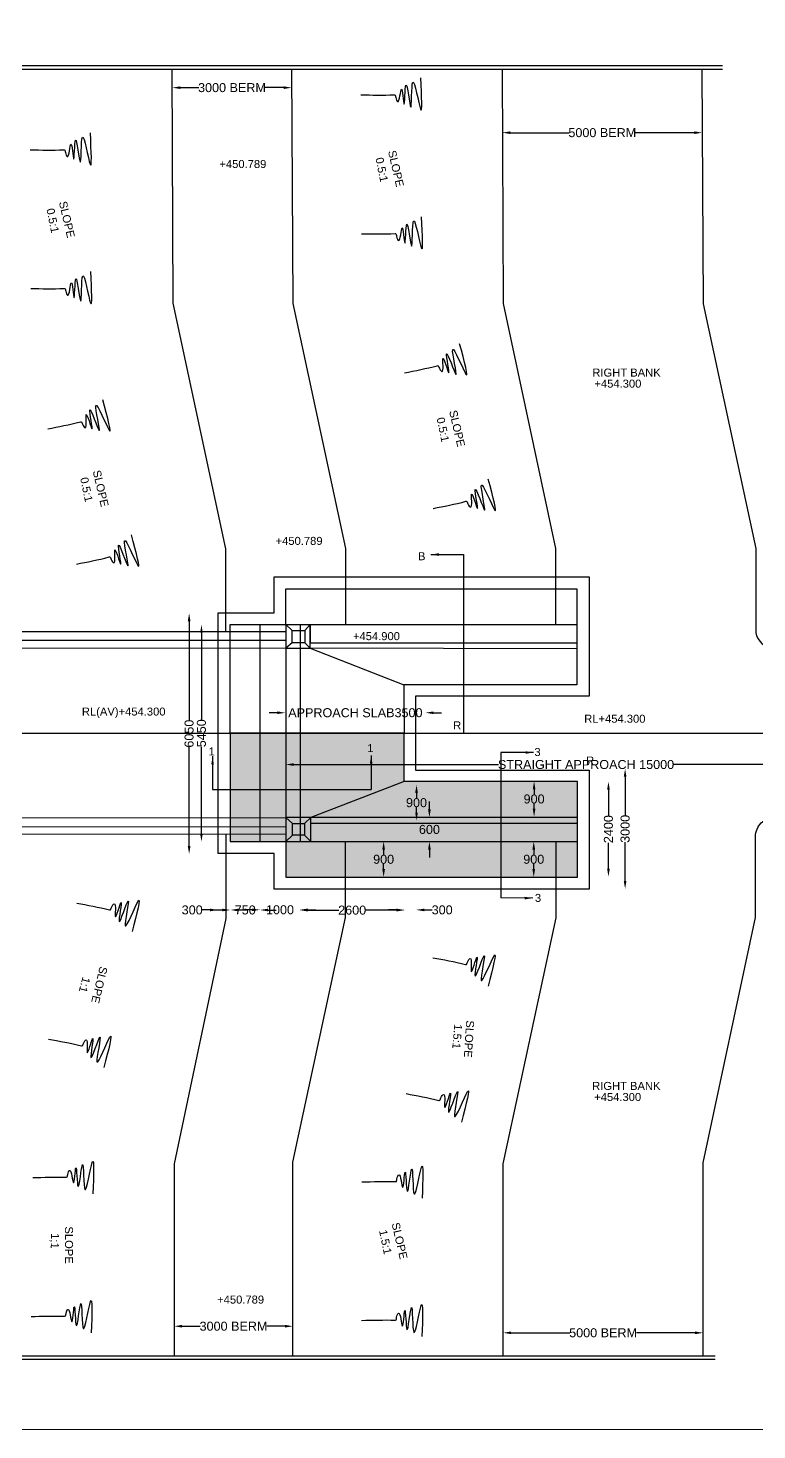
# Model space of a CAD drawing. Header units: inches. Extents: x 198236 to 295560, y -226728 to -166143.
# Drawn here: x 250072 to 268279, y -226728 to -191703 of the extents above; entities that cross this region are included whole.
import ezdxf

# ---------------------------------------------------------------- set-up
doc = ezdxf.new("R2010")
doc.units = ezdxf.units.IN
doc.header["$MEASUREMENT"] = 0
doc.styles.get("Standard").update_dxf_attribs({"font": 'arial.ttf'})
doc.dimstyles.new('ST100', dxfattribs={"dimtxt": 225, "dimasz": 200, "dimexe": 0, "dimexo": 300, "dimgap": 0.09, "dimtad": 0, "dimtih": 1, "dimtoh": 1, "dimdec": 0, "dimzin": 0, "dimdsep": 46, "dimtxsty": 'Standard', "dimcen": 0, "dimse1": 1, "dimse2": 1, "dimadec": 0, "dimazin": 0, "dimtfac": 1, "dimtdec": 0, "dimtofl": 0, "dimtmove": 0, "dimatfit": 3, "dimfxl": 2000, "dimtolj": 1, "dimtzin": 0, "dimarcsym": 0})

# ---------------------------------------------------------------- blocks, each defined once
blk = doc.blocks.new('*D70')
at = {"color": 0, "lineweight": -2, "transparency": 16777216}
for p, q in [((253876, -193193), (254337, -193193)), ((256456, -193193), (255995, -193193))]:
    blk.add_line(p, q, dxfattribs=at)
at = {"color": 0, "transparency": 16777216}
for points in [[(253876, -193160), (253876, -193226), (253676, -193193)], [(256456, -193160), (256456, -193226), (256656, -193193)]]:
    blk.add_solid(points, dxfattribs=at)
at = {"layer": 'Defpoints', "color": 0, "transparency": 16777216}
for p in [(253676, -193181), (256656, -193166), (256656, -193193)]:
    blk.add_point(p, dxfattribs=at)
at = {"color": 0, "transparency": 16777216, "insert": (255166, -193193), "char_height": 225, "attachment_point": 5}
blk.add_mtext('\\A1;3000 BERM', dxfattribs=at)
blk = doc.blocks.new('*D71')
at = {"color": 0, "lineweight": -2, "transparency": 16777216}
for p, q in [((262119, -194318), (263587, -194318)), ((266713, -194318), (265245, -194318))]:
    blk.add_line(p, q, dxfattribs=at)
at = {"color": 0, "transparency": 16777216}
for points in [[(262119, -194284), (262119, -194351), (261919, -194318)], [(266713, -194284), (266713, -194351), (266913, -194318)]]:
    blk.add_solid(points, dxfattribs=at)
at = {"layer": 'Defpoints', "color": 0, "transparency": 16777216}
for p in [(261919, -194322), (266913, -194300), (266913, -194318)]:
    blk.add_point(p, dxfattribs=at)
at = {"color": 0, "transparency": 16777216, "insert": (264416, -194318), "char_height": 225, "attachment_point": 5}
blk.add_mtext('\\A1;5000 BERM', dxfattribs=at)
blk = doc.blocks.new('*D89')
at = {"color": 0, "lineweight": -2, "transparency": 16777216}
for p, q in [((254620, -213737), (254420, -213737)), ((255326, -213737), (255526, -213737))]:
    blk.add_line(p, q, dxfattribs=at)
at = {"color": 0, "transparency": 16777216}
for points in [[(254620, -213704), (254620, -213771), (254820, -213737)], [(255326, -213704), (255326, -213771), (255126, -213737)]]:
    blk.add_solid(points, dxfattribs=at)
at = {"layer": 'Defpoints', "color": 0, "transparency": 16777216}
for p in [(254820, -213732), (255126, -213732), (255126, -213737)]:
    blk.add_point(p, dxfattribs=at)
at = {"color": 0, "transparency": 16777216, "insert": (254172, -213737), "char_height": 225, "attachment_point": 5}
blk.add_mtext('\\A1;300', dxfattribs=at)
blk = doc.blocks.new('*D90')
at = {"color": 0, "lineweight": -2, "transparency": 16777216}
for p, q in [((254926, -213738), (254726, -213738)), ((256067, -213738), (256267, -213738))]:
    blk.add_line(p, q, dxfattribs=at)
at = {"color": 0, "transparency": 16777216}
for points in [[(254926, -213704), (254926, -213771), (255126, -213738)], [(256067, -213704), (256067, -213771), (255867, -213738)]]:
    blk.add_solid(points, dxfattribs=at)
at = {"layer": 'Defpoints', "color": 0, "transparency": 16777216}
for p in [(255126, -213737), (255867, -213737), (255867, -213738)]:
    blk.add_point(p, dxfattribs=at)
at = {"color": 0, "transparency": 16777216, "insert": (255497, -213738), "char_height": 225, "attachment_point": 5}
blk.add_mtext('\\A1;750', dxfattribs=at)
blk = doc.blocks.new('*D91')
at = {"color": 0, "lineweight": -2, "transparency": 16777216}
for p, q in [((255667, -213734), (255467, -213734)), ((257063, -213734), (257263, -213734))]:
    blk.add_line(p, q, dxfattribs=at)
at = {"color": 0, "transparency": 16777216}
for points in [[(255667, -213700), (255667, -213767), (255867, -213734)], [(257063, -213700), (257063, -213767), (256863, -213734)]]:
    blk.add_solid(points, dxfattribs=at)
at = {"layer": 'Defpoints', "color": 0, "transparency": 16777216}
for p in [(255867, -213738), (256863, -213734), (256863, -213738)]:
    blk.add_point(p, dxfattribs=at)
at = {"color": 0, "transparency": 16777216, "insert": (256365, -213734), "char_height": 225, "attachment_point": 5}
blk.add_mtext('\\A1;1000', dxfattribs=at)
blk = doc.blocks.new('*D92')
at = {"color": 0, "lineweight": -2, "transparency": 16777216}
for p, q in [((257063, -213742), (257831, -213742)), ((259273, -213742), (258506, -213742))]:
    blk.add_line(p, q, dxfattribs=at)
at = {"color": 0, "transparency": 16777216}
for points in [[(257063, -213709), (257063, -213775), (256863, -213742)], [(259273, -213709), (259273, -213775), (259473, -213742)]]:
    blk.add_solid(points, dxfattribs=at)
at = {"layer": 'Defpoints', "color": 0, "transparency": 16777216}
for p in [(256863, -213734), (259473, -213734), (259473, -213742)]:
    blk.add_point(p, dxfattribs=at)
at = {"color": 0, "transparency": 16777216, "insert": (258168, -213742), "char_height": 225, "attachment_point": 5}
blk.add_mtext('\\A1;2600', dxfattribs=at)
blk = doc.blocks.new('*D93')
at = {"color": 0, "lineweight": -2, "transparency": 16777216}
for p, q in [((259273, -213736), (259073, -213736)), ((259968, -213736), (260168, -213736))]:
    blk.add_line(p, q, dxfattribs=at)
at = {"color": 0, "transparency": 16777216}
for points in [[(259273, -213703), (259273, -213770), (259473, -213736)], [(259968, -213703), (259968, -213770), (259768, -213736)]]:
    blk.add_solid(points, dxfattribs=at)
at = {"layer": 'Defpoints', "color": 0, "transparency": 16777216}
for p in [(259473, -213734), (259768, -213734), (259768, -213736)]:
    blk.add_point(p, dxfattribs=at)
at = {"color": 0, "transparency": 16777216, "insert": (260416, -213736), "char_height": 225, "attachment_point": 5}
blk.add_mtext('\\A1;300', dxfattribs=at)
blk = doc.blocks.new('*D94')
at = {"color": 0, "lineweight": -2, "transparency": 16777216}
for p, q in [((258954, -212228), (258954, -212357)), ((258954, -212717), (258954, -212587))]:
    blk.add_line(p, q, dxfattribs=at)
at = {"color": 0, "transparency": 16777216}
for points in [[(258921, -212228), (258987, -212228), (258954, -212028)], [(258921, -212717), (258987, -212717), (258954, -212917)]]:
    blk.add_solid(points, dxfattribs=at)
at = {"layer": 'Defpoints', "color": 0, "transparency": 16777216}
for p in [(258954, -212028), (258954, -212028), (258954, -212917)]:
    blk.add_point(p, dxfattribs=at)
at = {"color": 0, "transparency": 16777216, "insert": (258954, -212472), "char_height": 225, "attachment_point": 5}
blk.add_mtext('\\A1;900', dxfattribs=at)
blk = doc.blocks.new('*D95')
at = {"color": 0, "lineweight": -2, "transparency": 16777216}
for p, q in [((262703, -212228), (262703, -212357)), ((262703, -212717), (262703, -212587))]:
    blk.add_line(p, q, dxfattribs=at)
at = {"color": 0, "transparency": 16777216}
for points in [[(262670, -212228), (262737, -212228), (262703, -212028)], [(262670, -212717), (262737, -212717), (262703, -212917)]]:
    blk.add_solid(points, dxfattribs=at)
at = {"layer": 'Defpoints', "color": 0, "transparency": 16777216}
for p in [(262703, -212028), (262703, -212028), (262703, -212917)]:
    blk.add_point(p, dxfattribs=at)
at = {"color": 0, "transparency": 16777216, "insert": (262703, -212472), "char_height": 225, "attachment_point": 5}
blk.add_mtext('\\A1;900', dxfattribs=at)
blk = doc.blocks.new('*D96')
at = {"color": 0, "lineweight": -2, "transparency": 16777216}
for p, q in [((262712, -210721), (262712, -210850)), ((262712, -211209), (262712, -211080))]:
    blk.add_line(p, q, dxfattribs=at)
at = {"color": 0, "transparency": 16777216}
for points in [[(262679, -210721), (262745, -210721), (262712, -210521)], [(262679, -211209), (262745, -211209), (262712, -211409)]]:
    blk.add_solid(points, dxfattribs=at)
at = {"layer": 'Defpoints', "color": 0, "transparency": 16777216}
for p in [(262712, -210521), (262712, -210521), (262712, -211409)]:
    blk.add_point(p, dxfattribs=at)
at = {"color": 0, "transparency": 16777216, "insert": (262712, -210965), "char_height": 225, "attachment_point": 5}
blk.add_mtext('\\A1;900', dxfattribs=at)
blk = doc.blocks.new('*D97')
at = {"color": 0, "lineweight": -2, "transparency": 16777216}
for p, q in [((259775, -210813), (259775, -210942)), ((259775, -211302), (259775, -211172))]:
    blk.add_line(p, q, dxfattribs=at)
at = {"color": 0, "transparency": 16777216}
for points in [[(259742, -210813), (259809, -210813), (259775, -210613)], [(259742, -211302), (259809, -211302), (259775, -211502)]]:
    blk.add_solid(points, dxfattribs=at)
at = {"layer": 'Defpoints', "color": 0, "transparency": 16777216}
for p in [(259775, -210613), (259775, -210613), (259775, -211502)]:
    blk.add_point(p, dxfattribs=at)
at = {"color": 0, "transparency": 16777216, "insert": (259775, -211057), "char_height": 225, "attachment_point": 5}
blk.add_mtext('\\A1;900', dxfattribs=at)
blk = doc.blocks.new('*D98')
at = {"color": 0, "lineweight": -2, "transparency": 16777216}
for p, q in [((260097, -211225), (260097, -211025)), ((260097, -212228), (260097, -212428))]:
    blk.add_line(p, q, dxfattribs=at)
at = {"color": 0, "transparency": 16777216}
for points in [[(260064, -211225), (260131, -211225), (260097, -211425)], [(260064, -212228), (260131, -212228), (260097, -212028)]]:
    blk.add_solid(points, dxfattribs=at)
at = {"layer": 'Defpoints', "color": 0, "transparency": 16777216}
for p in [(260097, -211425), (260097, -211425), (260097, -212028)]:
    blk.add_point(p, dxfattribs=at)
at = {"color": 0, "transparency": 16777216, "insert": (260097, -211726), "char_height": 225, "attachment_point": 5}
blk.add_mtext('\\A1;600', dxfattribs=at)
blk = doc.blocks.new('*D99')
at = {"color": 0, "lineweight": -2, "transparency": 16777216}
for p, q in [((264569, -210732), (264569, -211381)), ((264569, -212705), (264569, -212056))]:
    blk.add_line(p, q, dxfattribs=at)
at = {"color": 0, "transparency": 16777216}
for points in [[(264536, -210732), (264603, -210732), (264569, -210532)], [(264536, -212705), (264603, -212705), (264569, -212905)]]:
    blk.add_solid(points, dxfattribs=at)
at = {"layer": 'Defpoints', "color": 0, "transparency": 16777216}
for p in [(264569, -210532), (264580, -210532), (264580, -212905)]:
    blk.add_point(p, dxfattribs=at)
at = {"color": 0, "transparency": 16777216, "insert": (264569, -211718), "char_height": 225, "attachment_point": 5, "rotation": 90}
blk.add_mtext('\\A1;2400', dxfattribs=at)
blk = doc.blocks.new('*D100')
at = {"color": 0, "lineweight": -2, "transparency": 16777216}
for p, q in [((264986, -210410), (264986, -211374)), ((264986, -213010), (264986, -212045))]:
    blk.add_line(p, q, dxfattribs=at)
at = {"color": 0, "transparency": 16777216}
for points in [[(264952, -210410), (265019, -210410), (264986, -210210)], [(264952, -213010), (265019, -213010), (264986, -213210)]]:
    blk.add_solid(points, dxfattribs=at)
at = {"layer": 'Defpoints', "color": 0, "transparency": 16777216}
for p in [(264974, -210210), (264986, -210210), (264974, -213210)]:
    blk.add_point(p, dxfattribs=at)
at = {"color": 0, "transparency": 16777216, "insert": (264986, -211710), "char_height": 225, "attachment_point": 5, "rotation": 90}
blk.add_mtext('\\A1;3000', dxfattribs=at)
blk = doc.blocks.new('*D101')
at = {"color": 0, "lineweight": -2, "transparency": 16777216}
for p, q in [((256298, -208810), (256098, -208810)), ((260199, -208810), (260399, -208810))]:
    blk.add_line(p, q, dxfattribs=at)
at = {"color": 0, "transparency": 16777216}
for points in [[(256298, -208776), (256298, -208843), (256498, -208810)], [(260199, -208776), (260199, -208843), (259999, -208810)]]:
    blk.add_solid(points, dxfattribs=at)
at = {"layer": 'Defpoints', "color": 0, "transparency": 16777216}
for p in [(256498, -208830), (259999, -208809), (259999, -208810)]:
    blk.add_point(p, dxfattribs=at)
at = {"color": 0, "transparency": 16777216, "insert": (258248, -208810), "char_height": 225, "attachment_point": 5}
blk.add_mtext('\\A1;APPROACH SLAB3500', dxfattribs=at)
blk = doc.blocks.new('*D103')
at = {"color": 0, "lineweight": -2, "transparency": 16777216}
for p, q in [((256707, -210104), (261823, -210104)), ((271312, -210104), (266196, -210104))]:
    blk.add_line(p, q, dxfattribs=at)
at = {"color": 0, "transparency": 16777216}
for points in [[(256707, -210070), (256707, -210137), (256507, -210104)], [(271312, -210070), (271312, -210137), (271512, -210104)]]:
    blk.add_solid(points, dxfattribs=at)
at = {"layer": 'Defpoints', "color": 0, "transparency": 16777216}
for p in [(256507, -210093), (271512, -210099), (271512, -210104)]:
    blk.add_point(p, dxfattribs=at)
at = {"color": 0, "transparency": 16777216, "insert": (264010, -210104), "char_height": 225, "attachment_point": 5}
blk.add_mtext('\\A1;STRAIGHT APPROACH 15000', dxfattribs=at)
blk = doc.blocks.new('*D107')
at = {"color": 0, "lineweight": -2, "transparency": 16777216}
for p, q in [((254095, -206523), (254095, -208995)), ((254095, -212141), (254095, -209668))]:
    blk.add_line(p, q, dxfattribs=at)
at = {"color": 0, "transparency": 16777216}
for points in [[(254062, -206523), (254129, -206523), (254095, -206323)], [(254062, -212141), (254129, -212141), (254095, -212341)]]:
    blk.add_solid(points, dxfattribs=at)
at = {"layer": 'Defpoints', "color": 0, "transparency": 16777216}
for p in [(254075, -206323), (254075, -212341), (254095, -212341)]:
    blk.add_point(p, dxfattribs=at)
at = {"color": 0, "transparency": 16777216, "insert": (254095, -209332), "char_height": 225, "attachment_point": 5, "rotation": 90}
blk.add_mtext('\\A1;6050', dxfattribs=at)
blk = doc.blocks.new('*D108')
at = {"color": 0, "lineweight": -2, "transparency": 16777216}
for p, q in [((254403, -206813), (254403, -208986)), ((254403, -211831), (254403, -209658))]:
    blk.add_line(p, q, dxfattribs=at)
at = {"color": 0, "transparency": 16777216}
for points in [[(254370, -206813), (254437, -206813), (254403, -206613)], [(254370, -211831), (254437, -211831), (254403, -212031)]]:
    blk.add_solid(points, dxfattribs=at)
at = {"layer": 'Defpoints', "color": 0, "transparency": 16777216}
for p in [(254381, -206613), (254381, -212031), (254403, -212031)]:
    blk.add_point(p, dxfattribs=at)
at = {"color": 0, "transparency": 16777216, "insert": (254403, -209322), "char_height": 225, "attachment_point": 5, "rotation": 90}
blk.add_mtext('\\A1;5450', dxfattribs=at)
blk = doc.blocks.new('*D132')
at = {"color": 0, "lineweight": -2, "transparency": 16777216}
for p, q in [((262139, -224301), (263607, -224301)), ((266734, -224301), (265266, -224301))]:
    blk.add_line(p, q, dxfattribs=at)
at = {"color": 0, "transparency": 16777216}
for points in [[(262139, -224268), (262139, -224335), (261939, -224301)], [(266734, -224268), (266734, -224335), (266934, -224301)]]:
    blk.add_solid(points, dxfattribs=at)
at = {"layer": 'Defpoints', "color": 0, "transparency": 16777216}
for p in [(261939, -224304), (266934, -224301), (266934, -224304)]:
    blk.add_point(p, dxfattribs=at)
at = {"color": 0, "transparency": 16777216, "insert": (264436, -224301), "char_height": 225, "attachment_point": 5}
blk.add_mtext('\\A1;5000 BERM', dxfattribs=at)
blk = doc.blocks.new('*D133')
at = {"color": 0, "lineweight": -2, "transparency": 16777216}
for p, q in [((253921, -224137), (254375, -224137)), ((256488, -224137), (256033, -224137))]:
    blk.add_line(p, q, dxfattribs=at)
at = {"color": 0, "transparency": 16777216}
for points in [[(253921, -224103), (253921, -224170), (253721, -224137)], [(256488, -224103), (256488, -224170), (256688, -224137)]]:
    blk.add_solid(points, dxfattribs=at)
at = {"layer": 'Defpoints', "color": 0, "transparency": 16777216}
for p in [(253721, -224122), (256688, -224122), (256688, -224137)]:
    blk.add_point(p, dxfattribs=at)
at = {"color": 0, "transparency": 16777216, "insert": (255204, -224137), "char_height": 225, "attachment_point": 5}
blk.add_mtext('\\A1;3000 BERM', dxfattribs=at)

msp = doc.modelspace()

# ---------------------------------------------------------------- hatches: boundary and pattern name
h = msp.add_hatch()
h.set_pattern_fill('AR-CONC', color=256, scale=50, style=0)
h.set_pattern_definition([(50, (0, 0), (358.6301, -31.37607), [37.5, -412.5]), (355, (0, 0), (-69.37567, 376.09607), [30, -330]), (100.4514, (29.9, -2.6), (289.2547, 344.71977), [31.8701, -350.57106]), (46.1842, (0, 100), (533.6205, -82.7595), [56.25, -618.75]), (96.6356, (44.47, 93.1), (467.33135, 487.0589), [47.80514, -525.8565]), (351.1842, (0, 100), (467.331, 487.0593), [45, -495]), (21, (50, 75), (298.45353, -201.30945), [37.5, -412.5]), (326, (50, 75), (121.65767, 362.57502), [30, -330]), (71.4514, (74.87, 58.22), (420.1113, 161.26525), [31.8701, -350.57106]), (37.5, (0, 0), (6.07993, 166.446927), [0, -326, 0, -335, 0, -331.25]), (7.5, (0, 0), (131.53477, 197.20586), [0, -191, 0, -318.5, 0, -126.25]), (327.5, (-111.5, 0), (266.91122, -11.277436), [0, -125, 0, -390, 0, -517.5]), (317.5, (-161.5, 0), (291.59308, 50.05249), [0, -162.5, 0, -259, 0, -367.5])])
h.paths.add_polyline_path([(255861.4, -209320.4), (255122.7, -209320.4), (255122.7, -210729.6), (255861.4, -210729.6)])
h.paths.add_polyline_path([(256510.3, -209320.4), (255861.4, -209320.4), (255861.4, -210729.6), (256511.7, -210729.6)])
h.paths.add_polyline_path([(256865.7, -209320.4), (256510.3, -209320.4), (256511.7, -210729.6), (256865.7, -210729.6)])
h.paths.add_polyline_path([(259463.8, -209320.4), (256865.7, -209320.4), (256865.7, -211424.6), (257135.9, -211424.6), (259463.8, -210529.1)])
h.paths.add_polyline_path([(256865.7, -210729.6), (256511.7, -210729.6), (256512.3, -211424.6), (256865.7, -211424.6)])
h.paths.add_polyline_path([(256511.7, -210729.6), (255861.4, -210729.6), (255861.4, -211424.9), (256512.3, -211424.6)])
h.paths.add_polyline_path([(255861.4, -210729.6), (255122.7, -210729.6), (255122.7, -211425.3), (255861.4, -211424.9)])
h.paths.add_polyline_path([(255861.4, -211424.9), (255122.7, -211425.3), (255122.7, -211654.8), (255861.4, -211654.4)])
h.paths.add_polyline_path([(255861.4, -211654.4), (255122.7, -211654.8), (255122.7, -211847.2), (255861.4, -211846.8)])
h.paths.add_polyline_path([(255861.4, -211846.8), (255122.7, -211847.2), (255122.7, -212027.9), (255861.4, -212027.9)])
h.paths.add_polyline_path([(256512.3, -211846.5), (255861.4, -211846.8), (255861.4, -212027.9), (256512.3, -212027.9)])
h.paths.add_polyline_path([(256512.3, -211654.1), (255861.4, -211654.4), (255861.4, -211846.8), (256512.3, -211846.5)])
h.paths.add_polyline_path([(256512.3, -211424.6), (255861.4, -211424.9), (255861.4, -211654.4), (256512.3, -211654.1)])
h.paths.add_polyline_path([(256676.6, -211576), (256512.3, -211424.6), (256512.3, -212027.9), (256676.6, -211870.8)])
h.paths.add_polyline_path([(256865.7, -211424.6), (256512.3, -211424.6), (256676.6, -211576), (256865.7, -211576)])
h.paths.add_polyline_path([(256865.7, -211576), (256676.6, -211576), (256676.6, -211870.8), (256865.7, -211870.8)])
h.paths.add_polyline_path([(256865.7, -211870.8), (256676.6, -211870.8), (256512.3, -212027.9), (256865.7, -212027.9)])
h.paths.add_polyline_path([(256978.2, -211870.8), (256865.7, -211870.8), (256865.7, -212027.9), (257135.9, -212027.9)])
h.paths.add_polyline_path([(256978.2, -211576), (256865.7, -211576), (256865.7, -211870.8), (256978.2, -211870.8)])
h.paths.add_polyline_path([(257135.9, -211424.6), (256865.7, -211424.6), (256865.7, -211576), (256978.2, -211576)])
h.paths.add_polyline_path([(257135.9, -211424.6), (256978.2, -211576), (256978.2, -211870.8), (257135.9, -212027.9)])
h.paths.add_polyline_path([(263795, -210529.1), (259463.8, -210529.1), (257135.9, -211424.6), (263795, -211424.6)])
h.paths.add_polyline_path([(263795, -211424.6), (257135.9, -211424.6), (257135.9, -211577.1), (263795, -211577.1)])
h.paths.add_polyline_path([(263795, -211577.1), (257135.9, -211577.1), (257135.9, -212027.9), (263795, -212027.9)])
h.paths.add_polyline_path([(263265.6, -212027.9), (258003.9, -212027.9), (258003.9, -212916.7), (263265.6, -212916.7)])
h.paths.add_polyline_path([(258003.9, -212027.9), (256512.3, -212027.9), (256512.3, -212916.7), (258003.9, -212916.7)])
h.paths.add_polyline_path([(263795, -212027.9), (263265.6, -212027.9), (263265.6, -212916.7), (263795, -212916.7)])
h.paths.add_polyline_path([(262407.7, -210793.9), (263016.6, -210793.9), (263016.6, -211136.2), (262407.7, -211136.2)], flags=24)
h.paths.add_polyline_path([(259470.9, -210886.1), (260079.7, -210886.1), (260079.7, -211228.4), (259470.9, -211228.4)], flags=24)
h.paths.add_polyline_path([(259792.2, -211555.1), (260402.3, -211555.1), (260402.3, -211897.4), (259792.2, -211897.4)], flags=9)
h.paths.add_polyline_path([(258649.6, -212301.2), (259258.5, -212301.2), (259258.5, -212643.4), (258649.6, -212643.4)], flags=24)
h.paths.add_polyline_path([(262398.8, -212301.2), (263007.6, -212301.2), (263007.6, -212643.4), (262398.8, -212643.4)], flags=24)

# ---------------------------------------------------------------- linework, layer by layer
at = {"const_width": 25}
msp.add_lwpolyline([(295547.9, -226715.7), (198248.9, -226715.7), (198248.9, -166155.5), (295547.9, -166155.5)], close=True, dxfattribs=at)
for points in [[(267419.8, -192650), (242259.3, -192650), (242127.8, -192947.7), (241872.2, -192309.2), (241751.7, -192657.1), (208460.4, -192657.1)], [(267418.2, -192738.7), (242259.3, -192738.7), (242127.8, -193036.4), (241872.2, -192397.8), (241751.7, -192745.8), (208467.4, -192745.8)], [(255011.9, -206786.8), (255011.9, -204711.7), (253697.8, -198579.8), (253674.1, -192738.7)], [(256653.6, -192738.7), (256682.3, -198584.8), (257997.9, -204705.5), (258004.3, -206606.8)], [(261911.1, -192738.7), (261940.5, -198584.6), (263243.1, -204708.2), (263245.2, -206618.5)], [(259752.8, -208398.7), (259752.8, -210241.7), (264085.2, -210241.7), (264085.2, -213219.1), (256220.2, -213219.1), (256220.2, -212323.3), (254823.1, -212323.3), (254823.1, -206316.3), (256217.1, -206316.3), (256217.1, -205417.4), (264089.3, -205417.4), (264089.3, -208399.5), (259752.8, -208398.7)], [(255122.7, -209312.3), (255122.7, -206607.5), (256508.3, -206607.5), (256508.3, -205714.1), (263783, -205714.1), (263783, -208110.2), (259460.8, -208110.2), (259463.8, -209320.4)], [(255861.4, -206607.5), (255861.4, -212027.9)], [(256508.3, -206607.5), (263783, -206607.5)], [(256508.3, -206607.5), (256508.3, -207199.1), (257118.7, -207199.1), (257118.7, -206607.5)], [(256508.3, -206607.5), (256672.6, -206757.2)], [(256865.7, -206607.5), (256865.7, -212025.7)], [(256985.1, -206757.2), (257118.7, -206607.5)], [(257118.7, -206607.5), (257118.7, -207060.2), (263783, -207060.2)], [(256508.3, -206787.6), (223807.5, -206787.6)], [(223802.3, -206999.5), (256508.3, -206999.5)], [(256508.3, -207199.1), (223802.3, -207225)], [(256672.6, -207062.9), (256508.3, -207199.1)], [(256508.3, -207199.1), (256512.3, -211424.6)], [(256985.1, -207062.9), (257118.7, -207199.1)], [(263783, -207209.5), (257118.7, -207199.1)], [(257118.7, -207199.1), (259460.8, -208110.2)], [(202625.6, -209320.4), (273460.3, -209320.4)], [(255122.7, -209320.4), (255122.7, -212027.9), (256512.3, -212027.9), (256512.3, -212916.7), (263795, -212916.7), (263795, -210529.1), (259463.8, -210529.1), (259463.8, -209320.4), (255122.7, -209320.4)], [(254682.8, -210729.6), (258643.9, -210729.6)], [(259463.8, -210529.1), (257135.9, -211424.6)], [(223827.8, -211440.2), (256512.3, -211424.6)], [(256676.6, -211576), (256512.3, -211424.6)], [(263795, -211424.6), (256865.7, -211424.6)], [(256978.2, -211576), (257135.9, -211424.6)], [(223829.2, -211670.7), (256526.3, -211654.1)], [(256512.3, -211846.5), (223830.3, -211862.3)], [(255010.6, -211841.8), (255010.6, -213952.7), (253721.1, -220078), (253721.1, -224873.1)], [(256676.6, -211870.8), (256512.3, -212027.9)], [(256978.2, -211870.8), (257135.9, -212027.9)], [(263795, -211577.1), (257129.6, -211577.1)], [(256512.3, -212027.9), (263795, -212027.9)], [(256687.5, -224873.1), (256687.5, -220036.4), (258003.9, -213927.7), (258003.9, -212016.8)], [(261939.3, -224873.1), (261939.3, -220076.9), (263265.6, -213933.1), (263265.6, -212021.9)], [(208845, -224866), (240325.4, -224866), (240457, -225163.7), (240712.6, -224525.1), (240833, -224873.1), (267235.9, -224873.1)], [(208845, -224954.7), (240325.4, -224954.7), (240457, -225252.3), (240712.6, -224613.8), (240833, -224961.8), (267235.9, -224961.8)]]:
    msp.add_lwpolyline(points)
for points in [[(266905.4, -192738.7), (266932.1, -198595.1), (268246.9, -204710.4), (268249.1, -206813.5, 0.3359275), (268688.8, -207199.4), (272498.4, -207199.4)], [(266933.6, -224873.1), (266933.6, -220054.6), (268241, -213927.3), (268243.3, -211901.4, -0.4201279), (268726.5, -211429), (272509.8, -211429)]]:
    msp.add_lwpolyline(points, format="xyb")
for points in [[(256672.6, -206757.2), (256985.1, -206757.2), (256985.1, -207062.9), (256672.6, -207062.9)], [(257135.9, -211424.6), (256512.3, -211424.6), (256512.3, -212027.9), (257135.9, -212027.9)], [(256676.6, -211576), (256978.2, -211576), (256978.2, -211870.8), (256676.6, -211870.8)]]:
    msp.add_lwpolyline(points, close=True)
for points in [[(258382.2, -193372), (259220, -193370.5), (259227.5, -193370.5), (259257.4, -193440.7), (259303.5, -193541.1), (259396.6, -193227.6), (259462.9, -193604.8), (259511.4, -193132), (259630, -193682.5), (259682.3, -193056.8), (259875.4, -193727.7), (259881.5, -192950.9)], [(250128.7, -194746.4), (250966.5, -194744.9), (250974, -194744.9), (251003.9, -194815.1), (251050, -194915.5), (251143.1, -194602), (251209.4, -194979.2), (251257.9, -194506.4), (251376.5, -195056.9), (251428.8, -194431.2), (251621.9, -195102.1), (251628, -194325.3)], [(258402.3, -196842.1), (259240.1, -196840.6), (259247.6, -196840.6), (259277.5, -196910.8), (259323.6, -197011.2), (259416.7, -196697.7), (259483, -197074.9), (259531.5, -196602.1), (259650.1, -197152.6), (259702.4, -196526.9), (259895.5, -197197.8), (259901.6, -196421)], [(250137.5, -198210.8), (250975.3, -198209.3), (250982.8, -198209.3), (251012.7, -198279.5), (251058.9, -198379.9), (251152, -198066.4), (251218.3, -198443.6), (251266.8, -197970.9), (251385.4, -198521.4), (251437.7, -197895.7), (251630.7, -198566.5), (251636.9, -197789.8)], [(259475.6, -200318.9), (260294, -200139.6), (260301.3, -200138.1), (260345.4, -200200.3), (260411.8, -200288.6), (260436.3, -199962.5), (260581.2, -200317.1), (260528.2, -199844.8), (260760.9, -200357.6), (260679.3, -199735), (261010.3, -200349.6), (260851.5, -199589.3)], [(250563.1, -201718.4), (251381.5, -201539.2), (251388.8, -201537.6), (251433, -201599.8), (251499.4, -201688.2), (251523.8, -201362.1), (251668.7, -201716.6), (251615.7, -201244.3), (251848.4, -201757.1), (251766.8, -201134.6), (252097.8, -201749.2), (251939, -200988.8)], [(260190.9, -203705.8), (261009.3, -203526.6), (261016.6, -203525), (261060.8, -203587.3), (261127.2, -203675.6), (261151.6, -203349.5), (261296.5, -203704), (261243.5, -203231.7), (261476.2, -203744.6), (261394.6, -203122), (261725.6, -203736.6), (261566.8, -202976.2)], [(251279.6, -205096.6), (252098, -204917.4), (252105.3, -204915.8), (252149.4, -204978.1), (252215.8, -205066.4), (252240.3, -204740.3), (252385.2, -205094.8), (252332.2, -204622.5), (252564.9, -205135.3), (252483.3, -204512.8), (252814.3, -205127.4), (252655.5, -204367)], [(251288.1, -213564.1), (252108.6, -213733.7), (252115.9, -213735.2), (252159.3, -213672.4), (252224.6, -213583.3), (252253, -213909.1), (252393.6, -213552.9), (252346.2, -214025.7), (252572.9, -213510.2), (252498.6, -214133.7), (252822.3, -213515.2), (252672.5, -214277.4)], [(260178.9, -214928.7), (260999.4, -215098.3), (261006.7, -215099.8), (261050.1, -215037), (261115.4, -214947.9), (261143.7, -215273.7), (261284.4, -214917.5), (261237, -215390.3), (261463.7, -214874.8), (261389.4, -215498.3), (261713.1, -214879.8), (261563.2, -215642)], [(250583.5, -216961.8), (251404, -217131.4), (251411.3, -217132.9), (251454.7, -217070.1), (251520, -216981), (251548.3, -217306.8), (251689, -216950.6), (251641.6, -217423.5), (251868.3, -216908), (251794, -217531.4), (252117.7, -216913), (251967.8, -217675.2)], [(259514.9, -218324.6), (260335.3, -218494.1), (260342.6, -218495.6), (260386, -218432.9), (260451.4, -218343.8), (260479.7, -218669.5), (260620.3, -218313.3), (260573, -218786.2), (260799.6, -218270.7), (260725.3, -218894.2), (261049, -218275.7), (260899.2, -219037.9)], [(250188, -220422.5), (251025.8, -220414.4), (251033.3, -220414.3), (251062.4, -220343.8), (251107.4, -220242.9), (251204.1, -220555.3), (251266.1, -220177.3), (251319.9, -220649.5), (251432.2, -220097.7), (251491.7, -220722.7), (251677.1, -220049.7), (251692.1, -220826.4)], [(258412.4, -220532.2), (259250.1, -220524.1), (259257.6, -220524), (259286.7, -220453.5), (259331.7, -220352.5), (259428.4, -220664.9), (259490.4, -220287), (259544.3, -220759.2), (259656.5, -220207.3), (259716, -220832.4), (259901.4, -220159.4), (259916.4, -220936)], [(250146, -223894.8), (250983.8, -223886.7), (250991.2, -223886.6), (251020.3, -223816.1), (251065.3, -223715.1), (251162, -224027.5), (251224, -223649.6), (251277.9, -224121.8), (251390.2, -223569.9), (251449.7, -224195), (251635, -223522), (251650, -224298.6)], [(258404.7, -223992.2), (259242.4, -223984.1), (259249.9, -223984), (259279, -223913.4), (259324, -223812.5), (259420.7, -224124.9), (259482.7, -223747), (259536.6, -224219.2), (259648.9, -223667.3), (259708.3, -224292.4), (259893.7, -223619.4), (259908.7, -224396)]]:
    msp.add_spline(points, degree=3)

# ---------------------------------------------------------------- texts
for s, p in [(' +450.789', (254773.8, -195199.7)), (' RIGHT BANK', (264089.4, -200411.7)), (' +454.300', (264141.2, -200687.5)), (' +450.789', (256177.3, -204616.4)), ('B', (259812.5, -204999.3)), (' +454.900', (258110.2, -206995.7)), (' RL(AV)+454.300', (251339, -208880.5)), ('R', (260691.2, -209224.7)), (' RL+454.300', (263886.4, -209058.9)), ('1', (254579.7, -209876)), ('1', (258545, -209792.6)), ('3', (262720, -209890.7)), ('R', (264009.7, -210103.6)), ('3', (262732.6, -213535.6)), (' RIGHT BANK', (264084.2, -218233.4)), (' +454.300', (264135.9, -218509.2)), (' +450.789', (254717.2, -223570.5))]:
    msp.add_text(s, height=200).set_placement(p)
for s, rotation, p in [(' 0.5:1', 281.70205, (258732.2, -194882.9)), (' SLOPE', 283.00862, (259044, -194708.5)), (' SLOPE', 283.00862, (250824.6, -195979.5)), (' 0.5:1', 281.70205, (250512.7, -196153.9)), (' SLOPE', 283.00862, (260571, -201201.5)), (' 0.5:1', 281.70205, (260259.2, -201375.9)), (' SLOPE', 283.00862, (251668.5, -202699)), (' 0.5:1', 281.70205, (251356.6, -202873.4)), (' SLOPE', 256.4691, (251883.8, -215058.1)), (' 1:1', 255.16253, (251456.7, -215320.7)), (' 1.5:1', 265.02035, (260727.5, -216504.7)), (' SLOPE', 266.32693, (261022.4, -216412.6)), (' SLOPE', 270.05806, (250994.6, -221565.8)), (' SLOPE', 283.00862, (259134.6, -221497.5)), (' 1;1', 268.75148, (250649.6, -221729.9)), (' 1.5:1', 281.70205, (258822.7, -221672))]:
    msp.add_text(s, height=200, rotation=rotation).set_placement(p)

# ---------------------------------------------------------------- dimensions: what is measured, and where the dimension line sits
for base, p1, p2, text, picture, middle in [((256655.7, -193193.1), (253675.9, -193180.7), (256655.7, -193166.1), '3000 BERM', '*D70', (255165.8, -193193.1)), ((266912.5, -194317.7), (261919, -194322.4), (266912.5, -194299.7), '5000 BERM', '*D71', (264415.8, -194317.7)), ((259999.2, -208809.7), (256497.7, -208830.4), (259999.2, -208809.2), 'APPROACH SLAB3500', '*D101', (258248.4, -208809.7)), ((271512.3, -210103.6), (256507, -210092.7), (271512.3, -210099.2), 'STRAIGHT APPROACH 15000', '*D103', (264009.7, -210103.6)), ((255867.4, -213737.8), (255126.3, -213737.4), (255867.4, -213737.4), '750', '*D90', (255496.9, -213737.8)), ((256863.1, -213733.6), (255867.4, -213737.8), (256863.1, -213737.8), '1000', '*D91', (256365.2, -213733.6)), ((259473.5, -213742), (256863.1, -213733.6), (259473.5, -213733.6), '2600', '*D92', (258168.3, -213742)), ((259768.2, -213736.5), (259473.5, -213733.6), (259768.2, -213733.6), '300', '*D93', (260416.4, -213736.5)), ((256687.5, -224136.6), (253721.1, -224121.5), (256687.5, -224121.5), '3000 BERM', '*D133', (255204.3, -224136.6)), ((266933.6, -224301.4), (261939.3, -224303.8), (266933.6, -224303.8), '5000 BERM', '*D132', (264436.5, -224301.4))]:
    dim = msp.add_linear_dim(base=base, p1=p1, p2=p2, text=text, dimstyle='ST100')
    dim.commit()
    dim.dimension.update_dxf_attribs({"geometry": picture, "text_midpoint": middle})
for base, p1, p2, text, picture, middle in [((254095.4, -212340.9), (254074.9, -206322.6), (254074.9, -212340.9), '6050', '*D107', (254095.4, -209331.7)), ((254403.4, -212031), (254381.2, -206613.2), (254381.2, -212031), '5450', '*D108', (254403.4, -209322.1)), ((264569.4, -210531.9), (264580.5, -212904.7), (264580.5, -210531.9), '2400', '*D99', (264569.4, -211718.3))]:
    dim = msp.add_linear_dim(base=base, p1=p1, p2=p2, angle=90, text=text, dimstyle='ST100', override={"dimtih": 0})
    dim.commit()
    dim.dimension.update_dxf_attribs({"geometry": picture, "text_midpoint": middle})
dim = msp.add_linear_dim(base=(264985.5, -210209.6), p1=(264974.4, -213209.6), p2=(264974.4, -210209.6), angle=90, dimstyle='ST100', override={"dimtih": 0})
dim.commit()
dim.dimension.update_dxf_attribs({"geometry": '*D100', "text_midpoint": (264985.5, -211709.6)})
for base, p1, p2, picture, middle in [((259775.3, -210612.9), (259775.3, -211501.6), (259775.3, -210612.9), '*D97', (259775.3, -211057.2)), ((262712.1, -210520.7), (262712.1, -211409.4), (262712.1, -210520.7), '*D96', (262712.1, -210965)), ((258954, -212027.9), (258954, -212916.7), (258954, -212027.9), '*D94', (258954, -212472.3)), ((262703.2, -212027.9), (262703.2, -212916.7), (262703.2, -212027.9), '*D95', (262703.2, -212472.3))]:
    dim = msp.add_linear_dim(base=base, p1=p1, p2=p2, angle=90, text='900', dimstyle='ST100')
    dim.commit()
    dim.dimension.update_dxf_attribs({"geometry": picture, "text_midpoint": middle})
dim = msp.add_linear_dim(base=(260097.2, -211424.6), p1=(260097.2, -212027.9), p2=(260097.2, -211424.6), angle=90, text='600', dimstyle='ST100')
dim.commit()
dim.dimension.update_dxf_attribs({"geometry": '*D98', "text_midpoint": (260097.2, -211726.3), "dimtype": 160})
dim = msp.add_linear_dim(base=(255126.3, -213737.4), p1=(254820.1, -213732.5), p2=(255126.3, -213732.5), text='300', dimstyle='ST100')
dim.commit()
dim.dimension.update_dxf_attribs({"geometry": '*D89', "text_midpoint": (254172, -213737.4), "dimtype": 160})

# ---------------------------------------------------------------- leaders
for points in [[(260133.4, -204857.8), (260951, -204857.8), (260951, -209320.4)], [(262697.6, -209802.8), (261881.5, -209802.8), (261881.5, -213436.4)], [(254681.1, -209897.8), (254682.8, -210729.6)], [(258642.3, -209879), (258643.9, -210729.6)], [(262679.5, -213441.6), (261881.5, -213436.4)]]:
    msp.add_leader(points, dimstyle='ST100', override={"dimgap": 0.09, "dimtad": 0})

doc.saveas('drawing.dxf')
